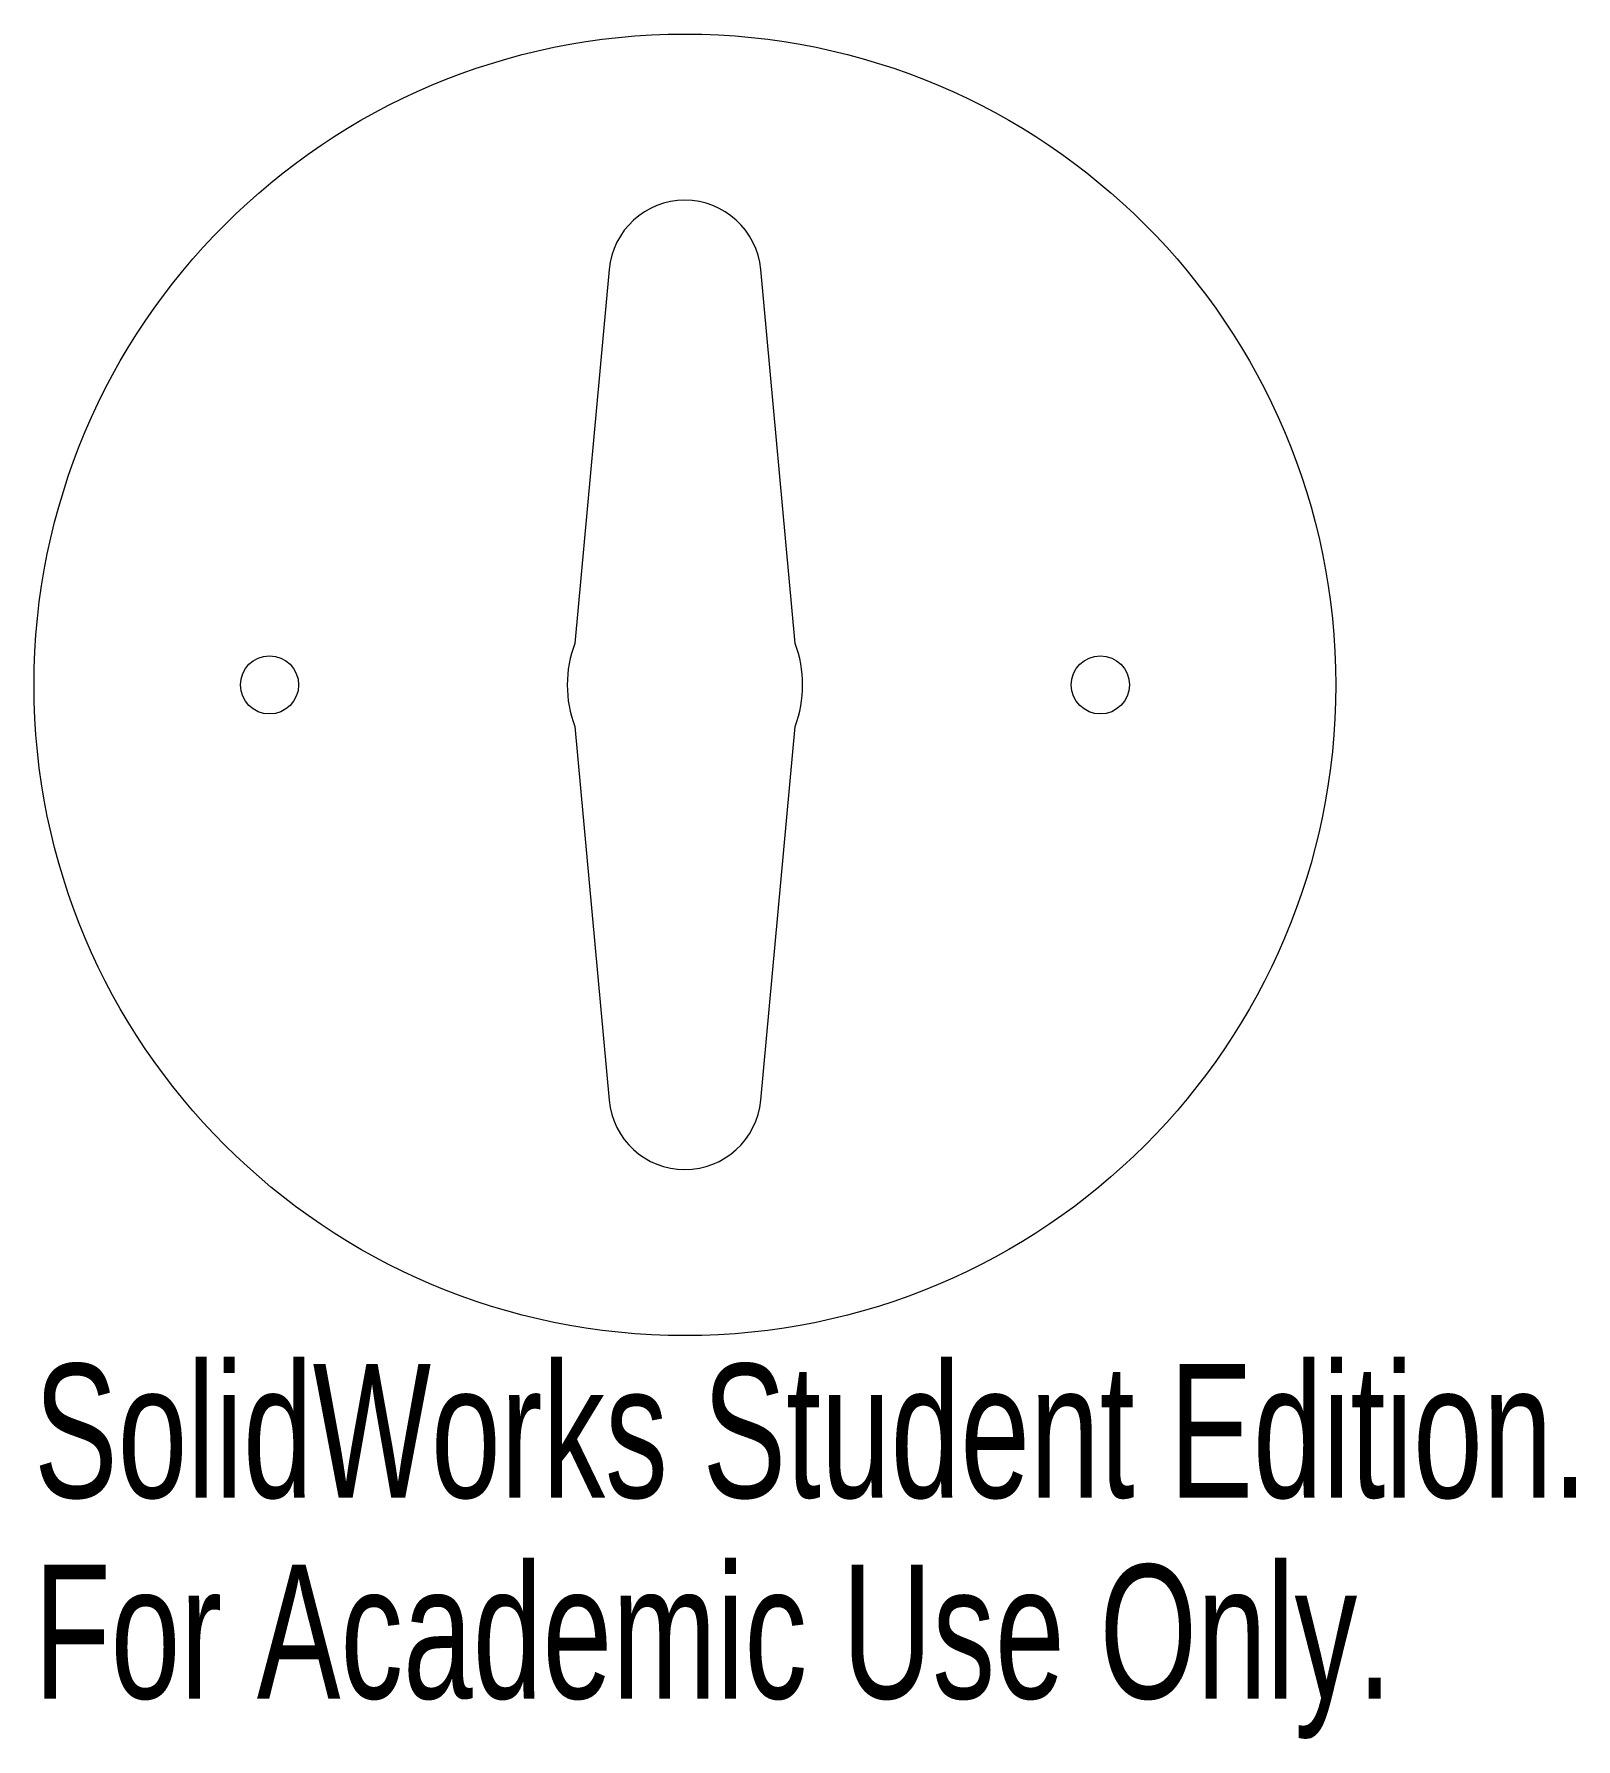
# Model space of a CAD drawing. Header units: millimetres. Extents: x -23.5 to 32.2, y -38.1 to 23.5.
import ezdxf

# ---------------------------------------------------------------- set-up
doc = ezdxf.new("R2010")
doc.units = ezdxf.units.MM
doc.styles.add('SLDTEXTSTYLE0', font='TXT', dxfattribs={"width": 0.7})

msp = doc.modelspace()

# ---------------------------------------------------------------- linework, layer by layer
at = {"color": 7, "linetype": 'Continuous', "lineweight": 15}
for p, q in [((-2.739, 15.001), (-3.976, 1.5)), ((3.976, 1.5), (2.739, 15.001)), ((-3.976, -1.5), (-2.739, -15.001)), ((2.739, -15.001), (3.976, -1.5))]:
    msp.add_line(p, q, dxfattribs=at)
for centre, radius in [((0, 0), 23.5), ((-15, 0), 1.05), ((15, 0), 1.05)]:
    msp.add_circle(centre, radius, dxfattribs=at)
for centre, radius, start, end in [((0, 14.75), 2.75, 5.23908, 174.76092), ((0, 0), 4.25, 159.33268, 200.66732), ((0, 0), 4.25, 339.33268, 20.66732), ((0, -14.75), 2.75, 185.23908, 354.76092)]:
    msp.add_arc(centre, radius, start, end, dxfattribs=at)

# ---------------------------------------------------------------- texts
at = {"color": 7, "linetype": 'Continuous', "char_height": 4.83362, "attachment_point": 1, "style": 'SLDTEXTSTYLE0'}
for s, insert in [('SolidWorks Student Edition.', (-23.5, -24.52)), ('For Academic Use Only.', (-23.5, -31.77))]:
    msp.add_mtext(s, dxfattribs=dict(at, insert=insert))

doc.saveas('drawing.dxf')
